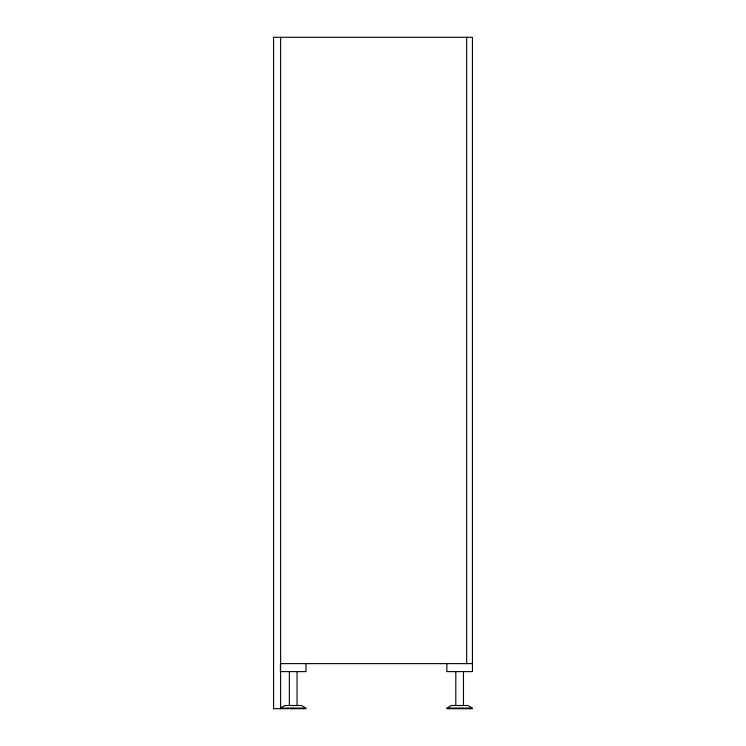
<?xml version="1.0" encoding="UTF-8"?>
<svg xmlns="http://www.w3.org/2000/svg" width="746" height="746" viewBox="0 0 746 746"><rect width="100%" height="100%" fill="white"/><g stroke="black" fill="none" stroke-linecap="round" stroke-linejoin="round"><path stroke-width="1.12" d="M472.432 663.623L280.412 663.623L280.412 671.614L305.991 671.614L305.991 663.623M305.991 708.7L273.568 708.7L273.568 37.3L472.432 37.3L472.432 671.614L446.854 671.614L446.854 663.623M446.854 708.7L472.432 708.7M466.679 37.3L466.679 663.623M463.48 671.614L463.48 705.502M459.639 708.085L459.639 708.7M455.806 671.614L455.806 705.502M297.039 671.614L297.039 705.502M293.197 708.085L293.197 708.7M289.364 671.614L289.364 705.502M280.599 37.3L280.599 708.7M285.019 705.502L280.412 708.085L305.991 708.085L301.384 705.502L285.019 705.502M451.461 705.502L446.854 708.085L472.432 708.085L467.826 705.502L451.461 705.502"/></g></svg>
